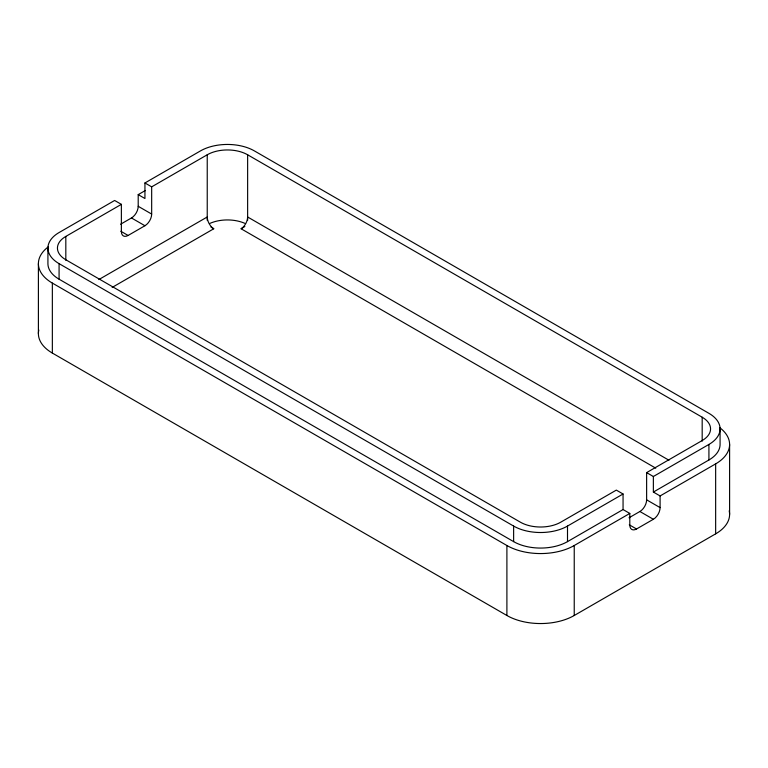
<?xml version="1.0" encoding="UTF-8"?>
<svg xmlns="http://www.w3.org/2000/svg" width="768" height="768" viewBox="0 0 768 768"><rect width="100%" height="100%" fill="white"/><g stroke="black" fill="none" stroke-linecap="round" stroke-linejoin="round"><path stroke-width="1.15" d="M655.747 468.163L241.123 228.778L244.848 226.483M120.576 224.246L131.472 217.958A9.523 5.501 -60 0 0 138.202 206.294L138.202 194.63L144.941 198.518L144.941 182.966L200.496 150.893A38.093 21.994 0 0 1 254.371 150.893L708.922 413.328A38.093 21.994 0 0 1 708.922 444.432L708.922 459.984L653.366 492.058L653.366 476.506L708.922 444.432M65.818 260.294L65.818 236.429L121.373 204.355L121.373 231.571A9.523 5.501 -60 0 0 128.102 235.459L144.941 225.734A9.523 5.501 -60 0 0 151.67 214.07L151.67 186.854L207.235 154.781A28.57 16.493 0 0 1 247.632 154.781L702.182 417.216L702.182 441.139M138.202 194.63L145.411 190.474M98.842 279.562L207.235 216.989A9.523 5.318 61.6 0 0 213.744 228.778L112.157 287.424M629.002 517.786L639.898 511.498A9.523 5.501 -60 0 0 646.627 499.834L646.627 472.618L702.182 440.544A28.57 16.493 0 0 0 702.182 417.216M121.373 204.355L114.634 200.467L59.078 232.541A38.093 21.994 0 0 0 59.078 263.645L513.629 526.07A38.093 21.994 0 0 0 567.504 526.07L623.059 493.997L623.059 509.549L567.504 541.622A38.093 21.994 0 0 1 513.629 541.622L59.078 279.197A38.093 21.994 0 0 1 47.923 263.645L47.923 248.093M48.24 246.902A47.616 27.494 0 0 0 52.349 283.085L506.899 545.51A47.616 27.494 0 0 0 574.234 545.51L629.798 513.437L629.798 525.101A9.523 5.501 -60 0 0 636.528 528.989L653.366 519.274A9.523 5.501 -60 0 0 660.096 507.61L660.096 495.946L715.651 463.872A47.616 27.494 0 0 0 719.76 427.69M38.803 330.038A47.616 27.494 0 0 0 52.349 353.069L506.899 615.494A47.616 27.494 0 0 0 574.234 615.494L715.651 533.846A47.616 27.494 0 0 0 729.197 510.826M668.976 460.243L247.632 216.989A9.523 5.318 -61.6 0 1 241.123 228.778M144.941 182.966L151.67 186.854M646.627 472.618L653.366 476.506M653.366 492.058L660.096 495.946M138.202 206.294L151.67 214.07M646.627 499.834L660.096 507.61M623.059 493.997L616.33 490.109L560.765 522.182A28.57 16.493 0 0 1 520.368 522.182L65.818 259.757A28.57 16.493 0 0 1 65.818 236.429M131.472 217.958L144.941 225.734M639.898 511.498L653.366 519.274M623.059 509.549L629.798 513.437M120.854 231.264L128.102 235.459M629.28 524.803L636.528 528.989M210.95 227.059L213.744 228.778M729.6 444.432L729.6 514.416M720.077 428.88L720.077 444.432A38.093 21.994 0 0 1 708.922 459.984M715.651 463.872L715.651 533.846M574.234 545.51L574.234 615.494M567.504 526.07L567.504 541.622M513.629 526.07L513.629 541.622M506.899 545.51L506.899 615.494M247.632 154.781L247.632 220.32M207.235 154.781L207.235 220.32M59.078 263.645L59.078 279.197M52.349 283.085L52.349 353.069M38.4 263.645L38.4 333.629M210.038 223.344A28.57 16.493 0 0 1 244.829 223.344"/></g></svg>
